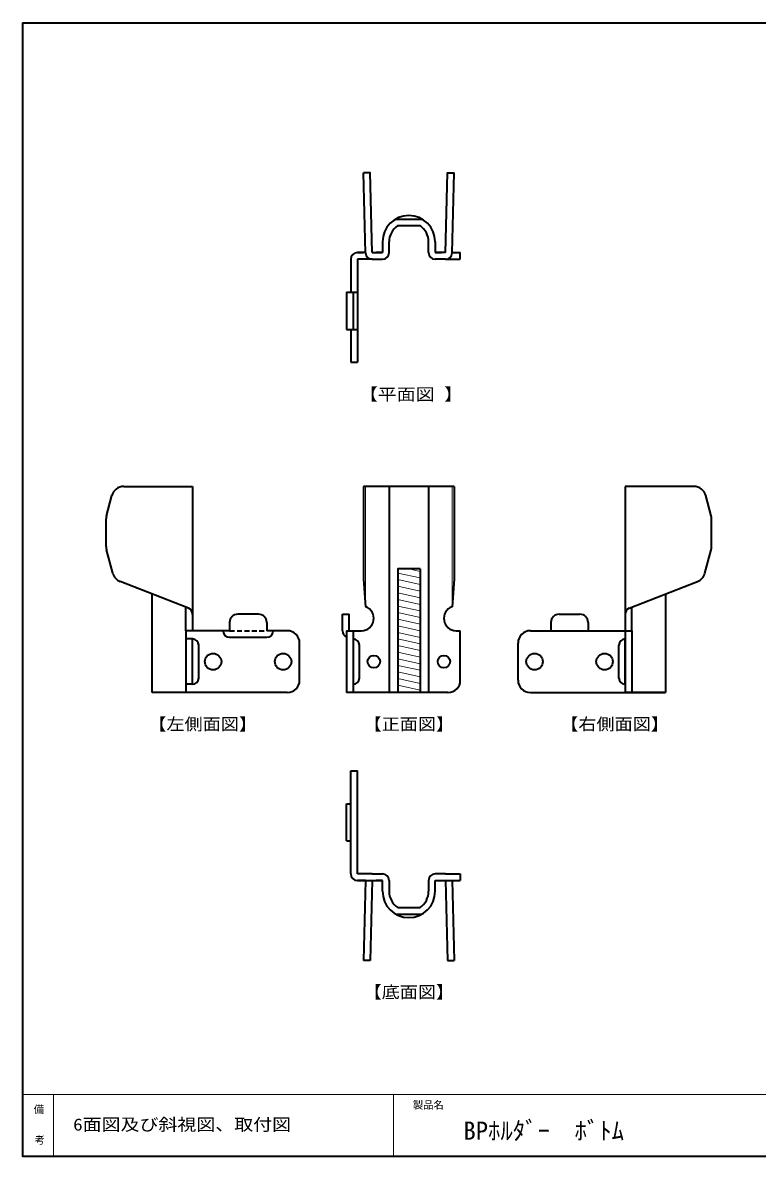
# Model space of a CAD drawing. Units: millimetres on the paper. Extents: x -405 to 405, y -286 to 286.
# Drawn here: x -405 to -226.6, y -286 to -11 of the extents above; entities that cross this region are included whole.
import ezdxf
from ezdxf.enums import TextEntityAlignment as Align

# ---------------------------------------------------------------- set-up
doc = ezdxf.new("R2010")
doc.units = ezdxf.units.MM
doc.linetypes.add('DASHED1', pattern=[1.8, 1.2, -0.6])
for name, color, linetype, lineweight in [('0-3_BPボトム', 7, 'Continuous', 35), ('0-8_寸法線', 7, 'Continuous', 18), ('F-0_図面枠', 4, 'Continuous', 18), ('F-2_文字1', 4, 'Continuous', 18)]:
    doc.layers.add(name, color=color, linetype=linetype, lineweight=lineweight)
doc.layers.add('F-3_文字2', color=7, linetype='Continuous')
doc.styles.add('ＭＳ ゴシック', font='')
doc.styles.get('ＭＳ ゴシック').set_extended_font_data('MS Gothic')

msp = doc.modelspace()

# ---------------------------------------------------------------- linework, layer by layer
at = {"layer": '0-3_BPボトム'}
for p, q in [((-321.749, -66.831), (-322.249, -47.431)), ((-300.751, -66.831), (-300.251, -47.431)), ((-314.437, -58.64), (-308.063, -58.64)), ((-313.938, -60.24), (-308.523, -60.24)), ((-317.65, -64.19), (-317.65, -66.79)), ((-316.05, -66.79), (-316.05, -64.14)), ((-316.05, -66.79), (-316.05, -64.14)), ((-316.05, -66.79), (-316.05, -64.19)), ((-316.05, -66.79), (-316.05, -64.19)), ((-306.45, -66.79), (-306.45, -64.19)), ((-306.45, -66.79), (-306.45, -64.19)), ((-306.45, -66.79), (-306.45, -64.19)), ((-306.45, -66.79), (-306.45, -64.19)), ((-304.85, -64.19), (-304.85, -66.79)), ((-325.35, -68.39), (-325.35, -76.39)), ((-321.751, -66.79), (-323.75, -66.79)), ((-323.75, -66.79), (-322.25, -66.79)), ((-320.15, -68.39), (-323.75, -68.39)), ((-320.65, -68.39), (-323.75, -68.39)), ((-323.75, -68.39), (-323.75, -93.39)), ((-320.15, -66.79), (-317.65, -66.79)), ((-320.15, -68.39), (-317.65, -68.39)), ((-317.865, -66.79), (-319.15, -66.79)), ((-319.15, -66.79), (-317.65, -66.79)), ((-317.65, -66.79), (-317.865, -66.79)), ((-302.35, -66.79), (-304.85, -66.79)), ((-304.85, -66.79), (-304.635, -66.79)), ((-302.35, -68.39), (-304.85, -68.39)), ((-304.635, -66.79), (-303.35, -66.79)), ((-302.35, -68.39), (-298.75, -68.39)), ((-300.749, -66.79), (-298.75, -66.79)), ((-298.75, -68.39), (-298.75, -66.79)), ((-326.35, -76.39), (-324.75, -76.39)), ((-326.35, -76.39), (-326.35, -85.39)), ((-324.75, -76.39), (-323.75, -76.39)), ((-324.75, -76.39), (-324.75, -76.612)), ((-324.75, -76.612), (-324.75, -85.39)), ((-326.35, -85.39), (-324.75, -85.39)), ((-325.35, -85.39), (-325.35, -93.39)), ((-324.75, -85.39), (-323.75, -85.39)), ((-325.35, -93.39), (-323.75, -93.39)), ((-380.434, -123.5), (-363.761, -123.5)), ((-363.761, -123.5), (-363.761, -158.5)), ((-300.251, -123.5), (-322.249, -123.5)), ((-322.249, -123.5), (-322.249, -146)), ((-316, -123.5), (-316, -173.5)), ((-306.5, -123.5), (-306.5, -173.5)), ((-300.251, -123.5), (-300.251, -146)), ((-258.739, -123.5), (-258.739, -173.5)), ((-242.066, -123.5), (-258.739, -123.5)), ((-384.638, -130.62), (-383.333, -125.727)), ((-237.862, -130.62), (-239.167, -125.727)), ((-384.739, -138.107), (-384.739, -131.393)), ((-237.761, -138.107), (-237.761, -131.393)), ((-383.13, -144.534), (-384.638, -138.88)), ((-239.37, -144.534), (-237.862, -138.88)), ((-308.523, -143.5), (-308.523, -173.5)), ((-364.777, -153.047), (-381.327, -146.554)), ((-322.249, -146), (-321.75, -152.672)), ((-300.251, -146), (-300.75, -152.672)), ((-257.723, -153.047), (-241.173, -146.554)), ((-373.561, -173.5), (-373.561, -149.601)), ((-248.939, -149.601), (-248.939, -173.5)), ((-365.361, -158.5), (-365.361, -152.818)), ((-257.139, -158.5), (-257.139, -152.818)), ((-354.761, -156.5), (-354.761, -158.5)), ((-347.761, -154.5), (-352.761, -154.5)), ((-345.761, -156.5), (-345.761, -158.5)), ((-327.35, -154.5), (-325.75, -154.5)), ((-327.35, -158.5), (-327.35, -154.5)), ((-325.75, -158.5), (-325.75, -154.5)), ((-276.739, -156.5), (-276.739, -158.5)), ((-274.739, -154.5), (-269.739, -154.5)), ((-267.739, -156.5), (-267.739, -158.5)), ((-365.361, -158.5), (-365.361, -173.5)), ((-354.761, -158.5), (-365.361, -158.5)), ((-340.761, -158.5), (-345.761, -158.5)), ((-326.35, -158.5), (-326.35, -173.5)), ((-326.35, -158.5), (-322.75, -158.5)), ((-324.75, -158.5), (-324.75, -173.5)), ((-299.75, -158.5), (-298.75, -158.5)), ((-299.75, -158.5), (-298.75, -158.5)), ((-298.75, -170.5), (-298.75, -158.5)), ((-281.739, -158.5), (-257.139, -158.5)), ((-257.139, -158.5), (-257.139, -173.5)), ((-257.139, -158.5), (-257.139, -173.5)), ((-363.761, -160.5), (-365.361, -160.5)), ((-363.761, -171.5), (-363.761, -160.5)), ((-362.261, -170), (-362.261, -162)), ((-354.761, -160.1), (-345.761, -160.1)), ((-337.761, -170.5), (-337.761, -161.5)), ((-323.25, -170), (-323.25, -162)), ((-284.739, -170.5), (-284.739, -161.5)), ((-260.239, -170), (-260.239, -162)), ((-258.739, -171.5), (-258.739, -160.5)), ((-363.761, -171.5), (-365.361, -171.5)), ((-340.761, -173.5), (-373.561, -173.5)), ((-301.75, -173.5), (-326.35, -173.5)), ((-301.75, -173.5), (-323.75, -173.5)), ((-281.739, -173.5), (-248.939, -173.5)), ((-248.939, -173.5), (-258.739, -173.5)), ((-325.35, -192.5), (-323.75, -192.5)), ((-325.35, -217.5), (-325.35, -192.5)), ((-323.75, -217.5), (-323.75, -192.5)), ((-326.35, -209.5), (-326.35, -200.5)), ((-326.35, -200.5), (-325.35, -200.5)), ((-326.35, -209.5), (-325.35, -209.5)), ((-320.65, -217.5), (-323.75, -217.5)), ((-320.15, -217.5), (-323.75, -217.5)), ((-321.751, -219.1), (-323.75, -219.1)), ((-323.75, -219.1), (-317.65, -219.1)), ((-321.751, -219.1), (-322.249, -238.459)), ((-320.15, -219.1), (-320.65, -238.5)), ((-320.15, -217.5), (-317.65, -217.5)), ((-319.15, -219.1), (-317.65, -219.1)), ((-317.65, -221.699), (-317.65, -219.1)), ((-316.05, -219.1), (-316.05, -221.75)), ((-316.05, -219.1), (-316.05, -221.699)), ((-316.05, -219.1), (-316.05, -221.75)), ((-316.05, -219.1), (-316.05, -221.699)), ((-306.45, -219.1), (-306.45, -221.699)), ((-306.45, -219.1), (-306.45, -221.699)), ((-306.45, -219.1), (-306.45, -221.699)), ((-306.45, -219.1), (-306.45, -221.699)), ((-302.35, -217.5), (-304.85, -217.5)), ((-304.85, -219.1), (-304.635, -219.1)), ((-304.85, -221.699), (-304.85, -219.1)), ((-304.85, -219.1), (-298.75, -219.1)), ((-302.35, -217.5), (-298.75, -217.5)), ((-302.35, -219.1), (-301.85, -238.5)), ((-300.749, -219.1), (-300.251, -238.459)), ((-298.75, -217.5), (-298.75, -219.1)), ((-314.437, -227.249), (-308.063, -227.249)), ((-313.938, -225.649), (-308.523, -225.649)), ((-320.65, -238.5), (-322.249, -238.459)), ((-301.85, -238.5), (-300.251, -238.459))]:
    msp.add_line(p, q, dxfattribs=at)
at = {"layer": '0-3_BPボトム', "color": 4, "lineweight": 18}
for p, q in [((-321.75, -123.5), (-321.75, -152.672)), ((-300.75, -123.5), (-300.75, -152.672)), ((-308.523, -145.705), (-313.938, -144.504)), ((-308.523, -144.105), (-311.25, -143.5)), ((-308.523, -147.305), (-313.938, -146.104)), ((-308.523, -148.905), (-313.938, -147.704)), ((-308.523, -150.505), (-313.938, -149.304)), ((-308.523, -152.105), (-313.938, -150.904)), ((-308.523, -153.705), (-313.938, -152.504)), ((-308.523, -155.305), (-313.938, -154.104)), ((-308.523, -156.905), (-313.938, -155.704)), ((-308.523, -158.505), (-313.938, -157.304)), ((-308.523, -160.105), (-313.938, -158.904)), ((-308.523, -161.705), (-313.938, -160.504)), ((-308.523, -163.305), (-313.938, -162.104)), ((-308.523, -164.905), (-313.938, -163.704)), ((-308.523, -166.505), (-313.938, -165.304)), ((-308.523, -168.105), (-313.938, -166.904)), ((-308.523, -169.705), (-313.938, -168.504)), ((-308.523, -171.305), (-313.938, -170.104)), ((-308.523, -172.905), (-313.938, -171.704))]:
    msp.add_line(p, q, dxfattribs=at)
at = {"layer": '0-3_BPボトム', "linetype": 'DASHED1'}
msp.add_line((-354.761, -158.5), (-345.761, -158.5), dxfattribs=at)
at = {"layer": '0-3_BPボトム'}
for points in [[(-320.15, -66.79), (-320.65, -47.39), (-322.249, -47.431)], [(-302.35, -66.79), (-301.85, -47.39), (-300.251, -47.431)], [(-308.523, -143.5), (-313.938, -143.5), (-313.938, -173.5)], [(-317.65, -219.1), (-317.865, -219.1), (-319.15, -219.1)]]:
    msp.add_lwpolyline(points, dxfattribs=at)
for centre, radius in [((-358.761, -166), 2), ((-341.761, -166), 2), ((-319.75, -166), 1.5), ((-302.75, -166), 1.5), ((-280.739, -166), 2), ((-263.739, -166), 2)]:
    msp.add_circle(centre, radius, dxfattribs=at)
for centre, radius, start, end in [((-311.25, -64.19), 6.4, 0, 180), ((-311.3, -64.19), 4.75, 123.73872, 180), ((-311.25, -64.19), 4.8, 0, 55.37784), ((-323.75, -68.39), 1.6, 90, 180), ((-323.75, -68.39), 1.6, 90, 180), ((-320.15, -66.79), 1.6, 181.47637, 270), ((-317.65, -66.79), 1.6, 270, 0), ((-317.65, -66.79), 1.6, 270, 0), ((-317.65, -66.79), 1.6, 270, 0), ((-317.65, -66.79), 1.6, 270, 0), ((-304.85, -66.79), 1.6, 180, 270), ((-304.85, -66.79), 1.6, 180, 270), ((-302.35, -66.79), 1.6, 270, 358.52363), ((-380.434, -126.5), 3, 90, 165.06858), ((-242.066, -126.5), 3, 14.93142, 90), ((-381.739, -131.393), 3, 165.06858, 180), ((-240.761, -131.393), 3, 0, 14.93142), ((-381.739, -138.107), 3, 180, 194.93142), ((-240.761, -138.107), 3, 345.06858, 360), ((-380.231, -143.761), 3, 194.93142, 248.57755), ((-242.269, -143.761), 3, 291.42245, 345.06858), ((-365.361, -154.537), 1.6, 0, 68.57755), ((-322.75, -155.5), 3, 270, 70.52878), ((-299.75, -155.5), 3, 109.47122, 270), ((-257.139, -154.537), 1.6, 111.42245, 180), ((-352.761, -156.5), 2, 90, 180), ((-347.761, -156.5), 2, 0, 90), ((-274.739, -156.5), 2, 90, 180), ((-269.739, -156.5), 2, 0, 90), ((-354.761, -158.5), 1.6, 180, 270), ((-345.761, -158.5), 1.6, 270, 0), ((-340.761, -161.5), 3, 0, 90), ((-325.75, -158.5), 1.6, 180, 247.97569), ((-281.739, -161.5), 3, 90, 180), ((-363.761, -162), 1.5, 0, 90), ((-324.75, -162), 1.5, 0, 90), ((-258.739, -162), 1.5, 90, 180), ((-363.761, -170), 1.5, 270, 0), ((-340.761, -170.5), 3, 270, 0), ((-324.75, -170), 1.5, 270, 0), ((-301.75, -170.5), 3, 270, 0), ((-281.739, -170.5), 3, 180, 270), ((-258.739, -170), 1.5, 180, 270), ((-323.75, -217.5), 1.6, 180, 270), ((-323.75, -217.5), 1.6, 180, 270), ((-317.65, -219.1), 1.6, 0, 90), ((-317.65, -219.1), 1.6, 0, 90), ((-317.65, -219.1), 1.6, 0, 90), ((-317.65, -219.1), 1.6, 0, 90), ((-304.85, -219.1), 1.6, 90, 180), ((-304.85, -219.1), 1.6, 90, 180), ((-311.25, -221.699), 6.4, 180, 0), ((-311.3, -221.699), 4.75, 180, 236.26128), ((-311.25, -221.699), 4.8, 304.62216, 0)]:
    msp.add_arc(centre, radius, start, end, dxfattribs=at)
at = {"layer": 'F-0_図面枠', "color": 7, "lineweight": 35}
msp.add_line((-405, -11), (-15.5, -11), dxfattribs=at)
at = {"layer": 'F-0_図面枠'}
for p, q in [((-405, -271), (-15.5, -271)), ((-397.5, -271), (-397.5, -286)), ((-315, -271), (-315, -286))]:
    msp.add_line(p, q, dxfattribs=at)
at = {"layer": 'F-0_図面枠', "color": 7, "lineweight": 35}
msp.add_lwpolyline([(-405, -11), (-405, -286), (-15.5, -286)], dxfattribs=at)

# ---------------------------------------------------------------- texts
at = {"layer": '0-8_寸法線', "style": 'ＭＳ ゴシック'}
for s, width, p in [('【平面図 】', 1.15, (-323.375, -103.5)), ('【左側面図】', 1.1, (-374.5, -183.5)), ('【正面図】', 1.1, (-322.25, -183.5)), ('【右側面図】', 1.1, (-274.5, -183.5)), ('【底面図】', 1.1, (-322.25, -248.5))]:
    msp.add_text(s, height=2.933, dxfattribs=dict(at, width=width)).set_placement(p, align=Align.BOTTOM_LEFT)
at = {"layer": 'F-2_文字1', "color": 7, "style": 'ＭＳ ゴシック'}
for s, p in [('備', (-402.289, -276.087)), ('製品名', (-310.273, -275.002)), ('考', (-402.11, -283.51))]:
    msp.add_text(s, height=1.833, dxfattribs=at).set_placement(p, align=Align.BOTTOM_LEFT)
at = {"layer": 'F-3_文字2', "style": 'ＭＳ ゴシック', "width": 1.15}
msp.add_text('6面図及び斜視図、取付図', height=2.933, dxfattribs=at).set_placement((-392.736, -280.632), align=Align.BOTTOM_LEFT)
at = {"layer": 'F-3_文字2', "style": 'ＭＳ ゴシック'}
msp.add_text('BPﾎﾙﾀﾞｰ\u3000ﾎﾞﾄﾑ', height=4.399, dxfattribs=at).set_placement((-297.999, -283.291), align=Align.BOTTOM_LEFT)

doc.saveas('drawing.dxf')
